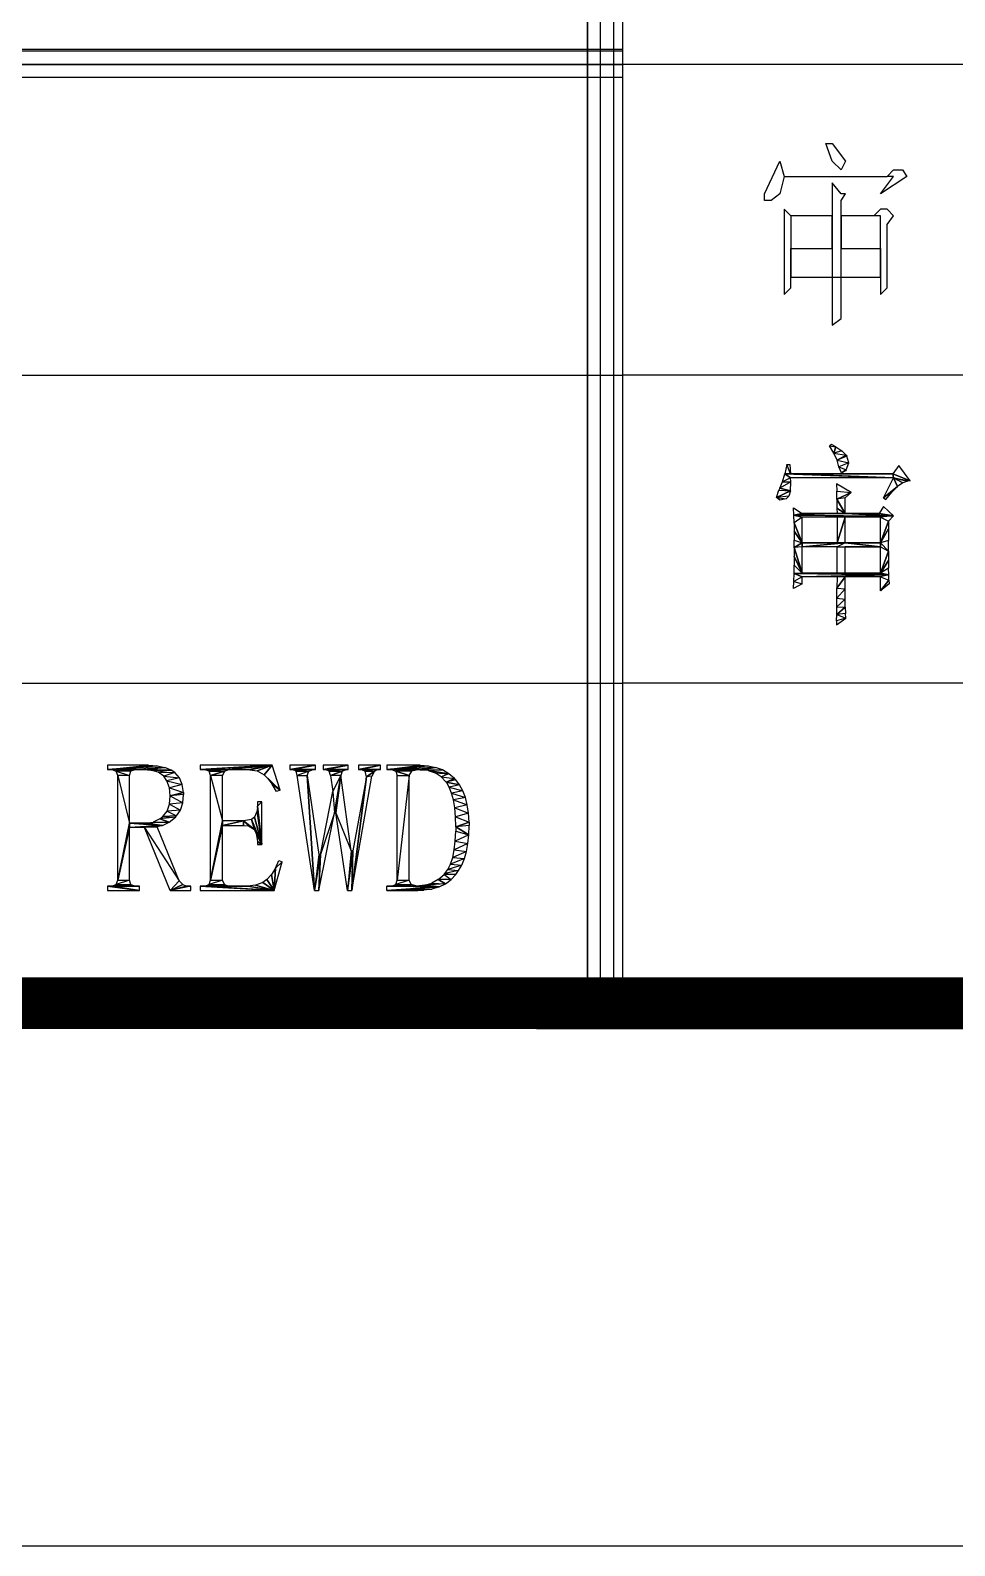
# Model space of a CAD drawing. Extents: x 0 to 1476, y -3 to 841.
# Drawn here: x 1273.6 to 1291.49, y -2.52 to 26.8 of the extents above; entities that cross this region are included whole.
import ezdxf

# ---------------------------------------------------------------- set-up
doc = ezdxf.new("R2010")
doc.units = 0
doc.header["$LTSCALE"] = 3
doc.header["$MEASUREMENT"] = 0
doc.layers.get('0').update_dxf_attribs({"linetype": 'CONTINUOUS'})
doc.layers.add('BORDER', color=7, linetype='CONTINUOUS')

msp = doc.modelspace()

# ---------------------------------------------------------------- linework, layer by layer
msp.add_line((1103.46444, 26.43889), (1284.37787, 26.43889))
at = {"layer": 'BORDER'}
for p, q in [((1284.37787, 58.85771), (1284.37787, 7.49492)), ((1284.37787, 7.49492), (1284.37787, 58.85771)), ((1284.63193, 7.74898), (1284.63193, 58.60365)), ((1284.88599, 58.34958), (1284.88599, 8.00304)), ((1285.05536, 58.18021), (1285.05536, 8.17241)), ((1285.05536, 26.39654), (1103.46444, 26.39654)), ((1107.4237, 26.43889), (1285.05536, 26.43889)), ((1103.46444, 26.14248), (1285.05536, 26.14248)), ((1285.05536, 26.14248), (1108.95233, 26.14248)), ((1108.95233, 26.14248), (1285.05536, 26.14248)), ((1108.95233, 26.14248), (1285.05536, 26.14248)), ((1285.05536, 26.14248), (1108.95233, 26.14248)), ((1108.95233, 26.14248), (1285.05536, 26.14248)), ((1285.06879, 26.1506), (1345.06968, 26.1506)), ((1285.05536, 25.88842), (1103.46444, 25.88842)), ((1289.11852, 24.27303), (1288.99149, 24.61178)), ((1288.99149, 24.61178), (1289.11852, 24.61178)), ((1289.11852, 24.61178), (1289.37258, 24.27303)), ((1287.80587, 23.63787), (1288.10227, 24.27303)), ((1288.10227, 24.27303), (1288.18696, 23.97662)), ((1289.28789, 24.10365), (1289.11852, 24.27303)), ((1289.37258, 24.27303), (1289.28789, 24.10365)), ((1290.17711, 23.97662), (1290.30414, 24.10365)), ((1290.30414, 24.10365), (1290.47351, 24.10365)), ((1290.47351, 24.10365), (1290.5582, 23.97662)), ((1288.18696, 23.97662), (1288.10227, 23.63787)), ((1288.18696, 23.97662), (1290.17711, 23.97662)), ((1289.28789, 23.63787), (1289.11852, 23.84959)), ((1289.11852, 23.84959), (1289.11852, 23.21444)), ((1290.5582, 23.97662), (1290.05008, 23.63787)), ((1290.05008, 23.63787), (1290.30414, 23.97662)), ((1290.30414, 23.97662), (1290.17711, 23.97662)), ((1287.80587, 23.51084), (1287.80587, 23.63787)), ((1287.9329, 23.51084), (1287.80587, 23.51084)), ((1288.10227, 23.63787), (1287.9329, 23.51084)), ((1289.28789, 23.51084), (1289.37258, 23.63787)), ((1289.37258, 23.63787), (1289.28789, 23.63787)), ((1289.28789, 23.21444), (1289.28789, 23.51084)), ((1288.31399, 23.21444), (1288.18696, 23.34147)), ((1288.18696, 23.34147), (1288.18696, 21.69007)), ((1289.11852, 23.21444), (1288.31399, 23.21444)), ((1288.31399, 23.21444), (1288.31399, 22.02882)), ((1289.11852, 22.57928), (1289.11852, 23.21444)), ((1289.11852, 23.21444), (1289.11852, 22.02882)), ((1289.92305, 23.21444), (1289.28789, 23.21444)), ((1289.28789, 22.02882), (1289.28789, 23.21444)), ((1289.28789, 23.21444), (1289.28789, 22.57928)), ((1290.05008, 23.34147), (1289.92305, 23.21444)), ((1290.05008, 23.21444), (1289.92305, 23.21444)), ((1290.17711, 23.34147), (1290.05008, 23.34147)), ((1290.05008, 22.02882), (1290.05008, 23.21444)), ((1290.30414, 23.21444), (1290.17711, 23.34147)), ((1290.17711, 23.04506), (1290.30414, 23.21444)), ((1290.17711, 21.8171), (1290.17711, 23.04506)), ((1288.31399, 22.57928), (1289.11852, 22.57928)), ((1288.31399, 22.02882), (1288.31399, 22.57928)), ((1289.28789, 22.57928), (1290.05008, 22.57928)), ((1290.05008, 22.57928), (1290.05008, 22.02882)), ((1288.31399, 22.02882), (1289.11852, 22.02882)), ((1288.31399, 21.8171), (1288.31399, 22.02882)), ((1289.11852, 22.02882), (1289.28789, 22.02882)), ((1289.11852, 22.02882), (1289.11852, 21.09726)), ((1289.28789, 22.02882), (1290.05008, 22.02882)), ((1289.28789, 21.22429), (1289.28789, 22.02882)), ((1290.05008, 22.02882), (1290.05008, 21.69007)), ((1288.18696, 21.69007), (1288.31399, 21.8171)), ((1290.05008, 21.69007), (1290.17711, 21.8171)), ((1289.11852, 21.09726), (1289.28789, 21.22429)), ((1104.14193, 20.12969), (1285.05536, 20.12969)), ((1285.06879, 20.13781), (1345.06968, 20.13781)), ((1285.05536, 14.15924), (1104.14193, 14.15924)), ((1465.1138, 14.16736), (1285.06879, 14.16736)), ((1464.28317, 7.9852), (1283.89942, 7.9852)), ((1464.28317, 7.9852), (1283.89942, 7.9852)), ((1284.06879, 8.15457), (1464.1138, 8.15457)), ((1284.06879, 8.15457), (1464.1138, 8.15457)), ((1465.28317, 7.9852), (1284.89942, 7.9852)), ((1465.28317, 7.9852), (1284.89942, 7.9852)), ((1465.28317, 7.9852), (1284.89942, 7.9852)), ((1465.28317, 7.9852), (1284.89942, 7.9852)), ((1465.28317, 7.9852), (1284.89942, 7.9852)), ((1285.06879, 8.15457), (1465.1138, 8.15457)), ((1285.06879, 8.15457), (1465.1138, 8.15457)), ((1285.06879, 8.15457), (1465.1138, 8.15457)), ((1285.06879, 8.15457), (1465.1138, 8.15457)), ((1285.06879, 8.15457), (1465.1138, 8.15457)), ((1283.64536, 7.73114), (1464.53724, 7.73114)), ((1283.64536, 7.73114), (1464.53724, 7.73114)), ((1284.64536, 7.73114), (1465.53724, 7.73114)), ((1284.64536, 7.73114), (1465.53724, 7.73114)), ((1284.64536, 7.73114), (1465.53724, 7.73114)), ((1284.64536, 7.73114), (1465.53724, 7.73114)), ((1284.64536, 7.73114), (1465.53724, 7.73114)), ((1464.7913, 7.47707), (1283.3913, 7.47707)), ((1464.7913, 7.47707), (1283.3913, 7.47707)), ((1464.7913, 7.47707), (1283.3913, 7.47707)), ((1464.7913, 7.47707), (1283.3913, 7.47707)), ((1465.7913, 7.47707), (1284.3913, 7.47707)), ((1465.7913, 7.47707), (1284.3913, 7.47707)), ((1465.7913, 7.47707), (1284.3913, 7.47707)), ((1465.7913, 7.47707), (1284.3913, 7.47707)), ((1465.7913, 7.47707), (1284.3913, 7.47707)), ((1465.7913, 7.47707), (1284.3913, 7.47707)), ((1465.7913, 7.47707), (1284.3913, 7.47707)), ((1465.7913, 7.47707), (1284.3913, 7.47707)), ((1465.7913, 7.47707), (1284.3913, 7.47707)), ((1465.7913, 7.47707), (1284.3913, 7.47707)), ((634.7913, -2.52293), (1475.7913, -2.52293))]:
    msp.add_line(p, q, dxfattribs=at)
at = {"layer": 'BORDER', "color": 7}
for p, q in [((1289.10139, 18.78923), (1289.06494, 18.75921)), ((1289.18928, 18.74421), (1289.10139, 18.78923)), ((1289.15069, 18.61879), (1289.06494, 18.75921)), ((1289.06494, 18.75921), (1289.18928, 18.74421)), ((1289.06494, 18.75921), (1289.18928, 18.74421)), ((1289.18928, 18.74421), (1289.15069, 18.61879)), ((1289.15069, 18.61879), (1289.18928, 18.74421)), ((1289.30291, 18.66595), (1289.15069, 18.61879)), ((1289.30291, 18.66595), (1289.15069, 18.61879)), ((1289.15069, 18.61879), (1289.38866, 18.57913)), ((1289.21072, 18.48158), (1289.15069, 18.61879)), ((1289.15069, 18.61879), (1289.38866, 18.57913)), ((1289.18928, 18.74421), (1289.30291, 18.66595)), ((1289.38866, 18.57913), (1289.21072, 18.48158)), ((1289.21072, 18.48158), (1289.38866, 18.57913)), ((1289.40153, 18.56091), (1289.21072, 18.48158)), ((1289.40153, 18.56091), (1289.21072, 18.48158)), ((1289.21072, 18.48158), (1289.4369, 18.4312)), ((1289.24502, 18.35402), (1289.21072, 18.48158)), ((1289.21072, 18.48158), (1289.4369, 18.4312)), ((1289.38866, 18.57913), (1289.30291, 18.66595)), ((1289.38866, 18.57913), (1289.40153, 18.56091)), ((1289.4369, 18.4312), (1289.40153, 18.56091)), ((1288.1538, 18.06567), (1288.19882, 18.21789)), ((1288.23848, 18.39904), (1288.19882, 18.21789)), ((1288.3103, 18.21896), (1288.19882, 18.21789)), ((1288.19882, 18.21789), (1288.3103, 18.21896)), ((1288.19882, 18.21789), (1290.30088, 18.14392)), ((1288.19882, 18.21789), (1290.30088, 18.14392)), ((1288.19882, 18.21789), (1288.3103, 18.14392)), ((1288.3103, 18.14392), (1288.19882, 18.21789)), ((1288.23848, 18.39904), (1288.29744, 18.39904)), ((1288.3103, 18.21896), (1288.23848, 18.39904)), ((1288.3103, 18.21896), (1288.23848, 18.39904)), ((1288.29744, 18.39904), (1288.3103, 18.21896)), ((1288.3103, 18.21896), (1290.30088, 18.14392)), ((1290.28801, 18.21896), (1288.3103, 18.21896)), ((1290.28801, 18.21896), (1288.3103, 18.21896)), ((1288.3103, 18.21896), (1290.28801, 18.21896)), ((1290.30088, 18.14392), (1288.3103, 18.21896)), ((1288.3103, 18.21896), (1288.3103, 18.21896)), ((1289.4369, 18.4312), (1289.24502, 18.35402)), ((1289.4369, 18.4312), (1289.24502, 18.35402)), ((1289.24502, 18.35402), (1289.38866, 18.29399)), ((1289.29433, 18.23611), (1289.24502, 18.35402)), ((1289.24502, 18.35402), (1289.38866, 18.29399)), ((1289.38866, 18.29399), (1289.29433, 18.23611)), ((1289.29433, 18.23611), (1289.38866, 18.29399)), ((1289.3758, 18.27684), (1289.29433, 18.23611)), ((1289.38866, 18.29399), (1289.3758, 18.27684)), ((1289.38866, 18.29399), (1289.4369, 18.4312)), ((1290.40807, 18.38404), (1290.28801, 18.21896)), ((1290.28801, 18.21896), (1290.6246, 18.0839)), ((1290.6246, 18.0839), (1290.28801, 18.21896)), ((1290.28801, 18.21896), (1290.30088, 18.14392)), ((1290.30088, 18.14392), (1290.28801, 18.21896)), ((1290.6246, 18.0839), (1290.40807, 18.38404)), ((1288.04018, 17.76232), (1288.08198, 17.90381)), ((1288.30923, 17.89202), (1288.04018, 17.76232)), ((1288.04018, 17.76232), (1288.30923, 17.89202)), ((1288.10235, 17.9424), (1288.08198, 17.90381)), ((1288.08198, 17.90381), (1288.30923, 17.89202)), ((1288.08198, 17.90381), (1288.30923, 17.89202)), ((1288.10235, 17.9424), (1288.1538, 18.06567)), ((1288.31566, 18.06353), (1288.10235, 17.9424)), ((1288.31566, 18.06353), (1288.10235, 17.9424)), ((1288.10235, 17.9424), (1288.30923, 17.89202)), ((1288.30923, 17.89202), (1288.10235, 17.9424)), ((1288.3103, 18.14392), (1288.1538, 18.06567)), ((1288.3103, 18.14392), (1288.1538, 18.06567)), ((1288.1538, 18.06567), (1288.31566, 18.06353)), ((1288.1538, 18.06567), (1288.31566, 18.06353)), ((1288.30923, 17.89202), (1288.27386, 17.78483)), ((1288.30923, 17.89202), (1288.31566, 18.06353)), ((1290.30088, 18.14392), (1288.3103, 18.14392)), ((1288.31566, 18.06353), (1288.3103, 18.14392)), ((1289.48514, 17.85879), (1289.19679, 18.02387)), ((1289.19679, 18.02387), (1289.20322, 17.88237)), ((1290.109, 17.75481), (1290.30088, 18.14392)), ((1290.37805, 17.97242), (1290.109, 17.75481)), ((1290.109, 17.75481), (1290.37805, 17.97242)), ((1290.37805, 17.97242), (1290.26979, 17.86522)), ((1290.30088, 18.14392), (1290.6246, 18.0839)), ((1290.30088, 18.14392), (1290.37805, 17.97242)), ((1290.37805, 17.97242), (1290.30088, 18.14392)), ((1290.30088, 18.14392), (1290.47989, 18.04316)), ((1290.47989, 18.04316), (1290.30088, 18.14392)), ((1290.30088, 18.14392), (1290.57529, 18.07961)), ((1290.57529, 18.07961), (1290.30088, 18.14392)), ((1290.30088, 18.14392), (1290.6246, 18.0839)), ((1290.47989, 18.04316), (1290.37805, 17.97242)), ((1290.57529, 18.07961), (1290.47989, 18.04316)), ((1290.6246, 18.0839), (1290.57529, 18.07961)), ((1288.27386, 17.78483), (1288.04018, 17.76232)), ((1288.27386, 17.78483), (1288.04018, 17.76232)), ((1288.04018, 17.76232), (1288.22776, 17.73552)), ((1288.10556, 17.70979), (1288.04018, 17.76232)), ((1288.04018, 17.76232), (1288.22776, 17.73552)), ((1288.22776, 17.73552), (1288.10556, 17.70979)), ((1288.22776, 17.73552), (1288.27386, 17.78483)), ((1289.20322, 17.88237), (1289.48514, 17.85879)), ((1289.20644, 17.72694), (1289.20322, 17.88237)), ((1289.20322, 17.88237), (1289.48514, 17.85879)), ((1289.48514, 17.85879), (1289.20644, 17.72694)), ((1289.20644, 17.72694), (1289.48514, 17.85879)), ((1289.36508, 17.75481), (1289.20644, 17.72694)), ((1289.36508, 17.75481), (1289.20644, 17.72694)), ((1289.20644, 17.72694), (1289.36508, 17.45467)), ((1289.36508, 17.45467), (1289.20644, 17.72694)), ((1289.20644, 17.72694), (1289.20858, 17.55651)), ((1289.48514, 17.85879), (1289.36508, 17.75481)), ((1289.36508, 17.45467), (1289.36508, 17.75481)), ((1290.26979, 17.86522), (1290.109, 17.75481)), ((1290.26979, 17.86522), (1290.109, 17.75481)), ((1290.109, 17.75481), (1290.15617, 17.7248)), ((1290.15617, 17.7248), (1290.26979, 17.86522)), ((1288.37462, 17.42144), (1288.37033, 17.55972)), ((1288.37033, 17.55972), (1288.53755, 17.45467)), ((1289.36508, 17.45467), (1288.37462, 17.42144)), ((1289.36508, 17.45467), (1288.37462, 17.42144)), ((1288.53755, 17.45467), (1288.37462, 17.42144)), ((1288.37462, 17.42144), (1288.53755, 17.45467)), ((1288.37462, 17.42144), (1290.30088, 17.40965)), ((1288.37462, 17.42144), (1290.30088, 17.40965)), ((1288.37783, 17.27244), (1288.37462, 17.42144)), ((1288.37462, 17.42144), (1288.53755, 17.37964)), ((1288.53755, 17.37964), (1288.37462, 17.42144)), ((1288.53755, 17.37964), (1288.37783, 17.27244)), ((1288.53755, 17.37964), (1288.37783, 17.27244)), ((1288.53755, 17.45467), (1289.36508, 17.45467)), ((1288.53755, 17.45467), (1289.36508, 17.45467)), ((1289.36508, 17.45467), (1288.53755, 17.45467)), ((1290.30088, 17.40965), (1288.53755, 17.37964)), ((1288.53755, 17.37964), (1290.30088, 17.40965)), ((1290.04897, 17.37964), (1288.53755, 17.37964)), ((1288.53755, 16.88441), (1288.53755, 17.37964)), ((1289.20858, 17.55651), (1289.36508, 17.45467)), ((1289.36508, 17.45467), (1289.20858, 17.55651)), ((1289.20858, 17.55651), (1289.20965, 17.45467)), ((1289.20965, 17.45467), (1289.36508, 17.45467)), ((1289.20965, 17.37964), (1289.20965, 16.88441)), ((1289.36508, 17.37964), (1289.20965, 17.37964)), ((1289.20965, 16.88441), (1289.36508, 17.37964)), ((1289.36508, 17.37964), (1289.20965, 16.88441)), ((1289.36508, 17.45467), (1290.30088, 17.40965)), ((1290.02432, 17.45467), (1289.36508, 17.45467)), ((1290.02432, 17.45467), (1289.36508, 17.45467)), ((1289.36508, 17.45467), (1290.02432, 17.45467)), ((1289.36508, 17.45467), (1289.36508, 17.45467)), ((1290.30088, 17.40965), (1289.36508, 17.45467)), ((1289.36508, 17.45467), (1289.36508, 17.45467)), ((1289.36508, 16.88441), (1289.36508, 17.37964)), ((1290.109, 17.58974), (1290.02432, 17.45467)), ((1290.02432, 17.45467), (1290.30088, 17.40965)), ((1290.30088, 17.40965), (1290.02432, 17.45467)), ((1290.30088, 17.40965), (1290.04897, 17.37964)), ((1290.30088, 17.40965), (1290.04897, 17.37964)), ((1290.04897, 17.37964), (1290.2044, 17.3046)), ((1290.04897, 16.88441), (1290.04897, 17.37964)), ((1290.04897, 17.37964), (1290.2044, 17.3046)), ((1290.2044, 17.3046), (1290.04897, 16.88441)), ((1290.04897, 16.88441), (1290.2044, 17.3046)), ((1290.30088, 17.40965), (1290.109, 17.58974)), ((1290.2044, 17.3046), (1290.30088, 17.40965)), ((1290.2044, 17.3046), (1290.2044, 17.1556)), ((1288.37783, 17.27244), (1288.53755, 16.88441)), ((1288.53755, 16.88441), (1288.37783, 17.27244)), ((1288.37783, 17.27244), (1288.37998, 17.11058)), ((1288.37998, 17.11058), (1288.53755, 16.88441)), ((1288.53755, 16.88441), (1288.37998, 17.11058)), ((1288.37998, 17.11058), (1288.38105, 16.938)), ((1290.2044, 17.1556), (1290.04897, 16.88441)), ((1290.04897, 16.88441), (1290.2044, 17.1556)), ((1290.2044, 17.1556), (1290.20547, 16.92728)), ((1288.38105, 16.938), (1288.53755, 16.88441)), ((1288.38212, 16.79436), (1288.38105, 16.938)), ((1288.38105, 16.938), (1288.53755, 16.88441)), ((1288.38212, 16.79436), (1288.38105, 16.6175)), ((1288.53755, 16.88441), (1288.38212, 16.79436)), ((1288.38212, 16.79436), (1288.53755, 16.88441)), ((1288.53755, 16.80937), (1288.38212, 16.79436)), ((1288.53755, 16.80937), (1288.38212, 16.79436)), ((1288.38212, 16.79436), (1288.53755, 16.29913)), ((1288.53755, 16.29913), (1288.38212, 16.79436)), ((1289.36508, 16.88441), (1288.53755, 16.80937)), ((1288.53755, 16.88441), (1289.36508, 16.88441)), ((1288.53755, 16.88441), (1289.36508, 16.88441)), ((1289.36508, 16.88441), (1288.53755, 16.88441)), ((1288.53755, 16.80937), (1289.36508, 16.88441)), ((1288.53755, 16.88441), (1288.53755, 16.80937)), ((1288.53755, 16.80937), (1288.53755, 16.88441)), ((1289.20965, 16.80937), (1288.53755, 16.80937)), ((1288.53755, 16.29913), (1288.53755, 16.80937)), ((1289.36508, 16.88441), (1289.20965, 16.80937)), ((1289.36508, 16.88441), (1289.20965, 16.80937)), ((1289.20965, 16.88441), (1289.36508, 16.88441)), ((1289.20965, 16.80937), (1290.04897, 16.80937)), ((1289.20965, 16.80937), (1290.04897, 16.80937)), ((1289.20965, 16.29913), (1289.20965, 16.80937)), ((1289.36508, 16.88441), (1290.04897, 16.80937)), ((1290.04897, 16.88441), (1289.36508, 16.88441)), ((1290.04897, 16.88441), (1289.36508, 16.88441)), ((1289.36508, 16.88441), (1290.04897, 16.88441)), ((1289.36508, 16.88441), (1289.36508, 16.88441)), ((1290.04897, 16.80937), (1289.36508, 16.88441)), ((1289.36508, 16.88441), (1289.36508, 16.88441)), ((1290.04897, 16.80937), (1289.36508, 16.80937)), ((1289.36508, 16.29913), (1289.36508, 16.80937)), ((1290.20547, 16.92728), (1290.04897, 16.88441)), ((1290.20547, 16.92728), (1290.04897, 16.88441)), ((1290.04897, 16.88441), (1290.20547, 16.72362)), ((1290.20547, 16.72362), (1290.04897, 16.88441)), ((1290.04897, 16.88441), (1290.04897, 16.80937)), ((1290.04897, 16.80937), (1290.04897, 16.88441)), ((1290.04897, 16.80937), (1290.20547, 16.72362)), ((1290.04897, 16.29913), (1290.04897, 16.80937)), ((1290.04897, 16.80937), (1290.20547, 16.72362)), ((1290.20547, 16.72362), (1290.04897, 16.29913)), ((1290.04897, 16.29913), (1290.20547, 16.72362)), ((1290.20547, 16.72362), (1290.20547, 16.92728)), ((1290.20547, 16.72362), (1290.20762, 16.54568)), ((1288.37783, 16.28949), (1288.37998, 16.4492)), ((1288.38105, 16.6175), (1288.37998, 16.4492)), ((1288.37998, 16.4492), (1288.53755, 16.29913)), ((1288.37998, 16.4492), (1288.53755, 16.29913)), ((1288.38105, 16.6175), (1288.53755, 16.29913)), ((1288.53755, 16.29913), (1288.38105, 16.6175)), ((1290.20762, 16.54568), (1290.04897, 16.29913)), ((1290.04897, 16.29913), (1290.20762, 16.54568)), ((1290.20762, 16.54568), (1290.20869, 16.39346)), ((1288.37033, 15.99899), (1288.37462, 16.13834)), ((1288.37462, 16.13834), (1288.37783, 16.28949)), ((1288.53755, 16.2241), (1288.37462, 16.13834)), ((1288.53755, 16.2241), (1288.37462, 16.13834)), ((1288.37462, 16.13834), (1288.53755, 16.08903)), ((1288.37462, 16.13834), (1288.53755, 16.08903)), ((1289.36508, 16.29913), (1288.37783, 16.28949)), ((1289.36508, 16.29913), (1288.37783, 16.28949)), ((1288.53755, 16.29913), (1288.37783, 16.28949)), ((1288.37783, 16.28949), (1288.53755, 16.29913)), ((1288.37783, 16.28949), (1290.21083, 16.26697)), ((1288.37783, 16.28949), (1290.21083, 16.26697)), ((1288.37783, 16.28949), (1288.53755, 16.2241)), ((1288.53755, 16.2241), (1288.37783, 16.28949)), ((1288.53755, 16.29913), (1289.36508, 16.29913)), ((1288.53755, 16.29913), (1289.36508, 16.29913)), ((1289.36508, 16.29913), (1288.53755, 16.29913)), ((1289.20965, 16.29913), (1288.53755, 16.29913)), ((1288.53755, 16.29913), (1289.36508, 16.29913)), ((1290.21083, 16.26697), (1288.53755, 16.2241)), ((1288.53755, 16.2241), (1290.21083, 16.26697)), ((1290.04897, 16.2241), (1288.53755, 16.2241)), ((1288.53755, 16.08903), (1288.53755, 16.2241)), ((1289.20965, 16.2241), (1289.20858, 16.00864)), ((1289.20858, 16.00864), (1289.36508, 16.2241)), ((1289.36508, 16.2241), (1289.20858, 16.00864)), ((1289.36508, 16.2241), (1289.20965, 16.2241)), ((1289.36508, 16.29913), (1290.21083, 16.26697)), ((1290.04897, 16.29913), (1289.36508, 16.29913)), ((1290.04897, 16.29913), (1289.36508, 16.29913)), ((1289.36508, 16.29913), (1290.04897, 16.29913)), ((1289.36508, 16.29913), (1289.36508, 16.29913)), ((1290.21083, 16.26697), (1289.36508, 16.29913)), ((1289.36508, 16.29913), (1289.36508, 16.29913)), ((1289.36508, 15.99578), (1289.36508, 16.2241)), ((1290.20869, 16.39346), (1290.04897, 16.29913)), ((1290.20869, 16.39346), (1290.04897, 16.29913)), ((1290.04897, 16.29913), (1290.21083, 16.26697)), ((1290.21083, 16.26697), (1290.04897, 16.29913)), ((1290.21083, 16.26697), (1290.04897, 16.2241)), ((1290.21083, 16.26697), (1290.04897, 16.2241)), ((1290.04897, 16.2241), (1290.21298, 16.16514)), ((1290.04897, 15.95397), (1290.04897, 16.2241)), ((1290.04897, 16.2241), (1290.21298, 16.16514)), ((1290.21298, 16.16514), (1290.04897, 15.95397)), ((1290.04897, 15.95397), (1290.21298, 16.16514)), ((1290.21083, 16.26697), (1290.20869, 16.39346)), ((1290.21298, 16.16514), (1290.21083, 16.26697)), ((1290.21298, 16.16514), (1290.21619, 16.08903)), ((1288.53755, 16.08903), (1288.37033, 15.99899)), ((1289.20751, 15.81676), (1289.20858, 16.00864)), ((1289.36508, 15.99578), (1289.20751, 15.81676)), ((1289.36508, 15.99578), (1289.20751, 15.81676)), ((1289.20858, 16.00864), (1289.36508, 15.99578)), ((1289.20858, 16.00864), (1289.36508, 15.99578)), ((1289.36722, 15.79747), (1289.36508, 15.99578)), ((1290.21619, 16.08903), (1290.04897, 15.95397)), ((1289.20322, 15.50054), (1289.20644, 15.6474)), ((1289.36937, 15.63775), (1289.20322, 15.50054)), ((1289.20322, 15.50054), (1289.36937, 15.63775)), ((1289.20644, 15.6474), (1289.20751, 15.81676)), ((1289.36722, 15.79747), (1289.20644, 15.6474)), ((1289.36722, 15.79747), (1289.20644, 15.6474)), ((1289.20644, 15.6474), (1289.36937, 15.63775)), ((1289.20644, 15.6474), (1289.36937, 15.63775)), ((1289.20751, 15.81676), (1289.36722, 15.79747)), ((1289.20751, 15.81676), (1289.36722, 15.79747)), ((1289.36937, 15.63775), (1289.36722, 15.79747)), ((1289.36937, 15.63775), (1289.37258, 15.51448)), ((1289.19679, 15.29473), (1289.37687, 15.4298)), ((1289.2, 15.37727), (1289.19679, 15.29473)), ((1289.2, 15.37727), (1289.20322, 15.50054)), ((1289.37687, 15.4298), (1289.2, 15.37727)), ((1289.37687, 15.4298), (1289.2, 15.37727)), ((1289.37258, 15.51448), (1289.20322, 15.50054)), ((1289.37258, 15.51448), (1289.20322, 15.50054)), ((1289.20322, 15.50054), (1289.37687, 15.4298)), ((1289.20322, 15.50054), (1289.37687, 15.4298)), ((1289.37687, 15.4298), (1289.37258, 15.51448)), ((1275.09177, 12.5808), (1275.09177, 12.4971)), ((1275.09177, 12.4971), (1275.88406, 12.5808)), ((1275.09177, 12.4971), (1275.88406, 12.5808)), ((1275.88406, 12.5808), (1275.09177, 12.5808)), ((1275.09177, 12.4971), (1276.05145, 12.56964)), ((1276.05145, 12.56964), (1275.09177, 12.4971)), ((1276.19931, 12.53895), (1275.09177, 12.4971)), ((1276.19931, 12.53895), (1275.09177, 12.4971)), ((1275.09177, 12.4971), (1275.79758, 12.4971)), ((1275.17546, 12.4971), (1275.25916, 12.46642)), ((1275.64414, 12.4971), (1275.17546, 12.4971)), ((1275.25916, 12.46642), (1275.64414, 12.4971)), ((1275.25916, 12.46642), (1275.64414, 12.4971)), ((1275.28984, 12.38272), (1275.25916, 12.46642)), ((1275.25916, 12.46642), (1275.51582, 12.38272)), ((1275.54371, 12.46642), (1275.25916, 12.46642)), ((1275.25916, 12.46642), (1275.51582, 12.38272)), ((1275.54371, 12.46642), (1275.25916, 12.46642)), ((1275.28984, 10.35456), (1275.28984, 12.38272)), ((1275.28984, 12.38272), (1275.51582, 11.4621)), ((1275.51582, 12.38272), (1275.28984, 12.38272)), ((1275.28984, 12.38272), (1275.51582, 11.4621)), ((1275.51582, 12.38272), (1275.28984, 12.38272)), ((1275.51582, 12.38272), (1275.54371, 12.46642)), ((1275.51582, 11.4621), (1275.51582, 12.38272)), ((1275.64414, 12.4971), (1275.54371, 12.46642)), ((1275.79758, 12.4971), (1276.19931, 12.53895)), ((1276.19931, 12.53895), (1275.79758, 12.4971)), ((1275.79758, 12.4971), (1275.93428, 12.48594)), ((1276.32485, 12.48315), (1275.79758, 12.4971)), ((1275.79758, 12.4971), (1276.32485, 12.48315)), ((1275.88406, 12.5808), (1276.05145, 12.56964)), ((1275.93428, 12.48594), (1276.32485, 12.48315)), ((1276.07377, 12.4441), (1275.93428, 12.48594)), ((1275.93428, 12.48594), (1276.32485, 12.48315)), ((1276.05145, 12.56964), (1276.19931, 12.53895)), ((1276.32485, 12.48315), (1276.07377, 12.4441)), ((1276.32485, 12.48315), (1276.07377, 12.4441)), ((1276.07377, 12.4441), (1276.39459, 12.43852)), ((1276.18257, 12.36877), (1276.07377, 12.4441)), ((1276.07377, 12.4441), (1276.39459, 12.43852)), ((1276.39459, 12.43852), (1276.18257, 12.36877)), ((1276.39459, 12.43852), (1276.18257, 12.36877)), ((1276.18257, 12.36877), (1276.48386, 12.33809)), ((1276.18257, 12.36877), (1276.48386, 12.33809)), ((1276.24394, 12.2795), (1276.18257, 12.36877)), ((1276.32485, 12.48315), (1276.19931, 12.53895)), ((1276.48386, 12.33809), (1276.24394, 12.2795)), ((1276.48386, 12.33809), (1276.24394, 12.2795)), ((1276.39459, 12.43852), (1276.32485, 12.48315)), ((1276.48386, 12.33809), (1276.39459, 12.43852)), ((1276.53966, 12.20976), (1276.48386, 12.33809)), ((1278.27768, 12.5808), (1276.88838, 12.4971)), ((1276.88838, 12.4971), (1278.27768, 12.5808)), ((1278.27768, 12.5808), (1276.88838, 12.5808)), ((1276.88838, 12.5808), (1276.88838, 12.4971)), ((1276.88838, 12.4971), (1276.96091, 12.4971)), ((1276.96091, 12.4971), (1278.27768, 12.5808)), ((1278.27768, 12.5808), (1276.96091, 12.4971)), ((1276.96091, 12.4971), (1277.44075, 12.4971)), ((1277.05856, 12.46642), (1276.96091, 12.4971)), ((1276.96091, 12.4971), (1277.44075, 12.4971)), ((1277.44075, 12.4971), (1277.05856, 12.46642)), ((1277.44075, 12.4971), (1277.05856, 12.46642)), ((1277.05856, 12.46642), (1277.35706, 12.46642)), ((1277.08645, 12.38272), (1277.05856, 12.46642)), ((1277.05856, 12.46642), (1277.35706, 12.46642)), ((1277.08645, 12.38272), (1277.35706, 12.46642)), ((1277.35706, 12.46642), (1277.08645, 12.38272)), ((1277.08645, 12.38272), (1277.31521, 11.50395)), ((1277.08645, 10.35456), (1277.08645, 12.38272)), ((1277.31521, 12.38272), (1277.08645, 12.38272)), ((1277.08645, 12.38272), (1277.31521, 11.50395)), ((1277.31521, 12.38272), (1277.08645, 12.38272)), ((1277.35706, 12.46642), (1277.31521, 12.38272)), ((1277.31521, 11.50395), (1277.31521, 12.38272)), ((1277.35706, 12.46642), (1277.44075, 12.4971)), ((1277.44075, 12.4971), (1278.27768, 12.5808)), ((1278.27768, 12.5808), (1277.44075, 12.4971)), ((1277.44075, 12.4971), (1277.83969, 12.4971)), ((1277.83969, 12.4971), (1278.27768, 12.5808)), ((1278.27768, 12.5808), (1277.83969, 12.4971)), ((1277.83969, 12.4971), (1277.84806, 12.49431)), ((1277.84806, 12.49431), (1278.27768, 12.5808)), ((1278.27768, 12.5808), (1277.84806, 12.49431)), ((1277.84806, 12.49431), (1277.99034, 12.46921)), ((1277.99034, 12.46921), (1278.27768, 12.5808)), ((1278.27768, 12.5808), (1277.99034, 12.46921)), ((1277.99034, 12.46921), (1278.12146, 12.39667)), ((1278.12146, 12.39667), (1278.27768, 12.5808)), ((1278.27768, 12.5808), (1278.12146, 12.39667)), ((1278.12146, 12.39667), (1278.18841, 12.32972)), ((1278.43391, 12.09817), (1278.12146, 12.39667)), ((1278.12146, 12.39667), (1278.43391, 12.09817)), ((1278.18841, 12.32972), (1278.27768, 12.21255)), ((1278.43391, 12.09817), (1278.18841, 12.32972)), ((1278.18841, 12.32972), (1278.43391, 12.09817)), ((1278.43391, 12.09817), (1278.27768, 12.5808)), ((1279.11461, 12.5808), (1278.61803, 12.4971)), ((1278.61803, 12.4971), (1279.11461, 12.5808)), ((1279.11461, 12.5808), (1278.61803, 12.5808)), ((1278.61803, 12.5808), (1278.61803, 12.4971)), ((1278.61803, 12.4971), (1278.67383, 12.4971)), ((1278.67383, 12.4971), (1279.11461, 12.5808)), ((1279.11461, 12.5808), (1278.67383, 12.4971)), ((1278.67383, 12.4971), (1279.11461, 12.4971)), ((1279.06998, 12.4971), (1278.67383, 12.4971)), ((1278.67383, 12.4971), (1279.06998, 12.4971)), ((1278.74636, 12.46642), (1278.67383, 12.4971)), ((1278.67383, 12.4971), (1279.11461, 12.4971)), ((1279.06998, 12.4971), (1278.74636, 12.46642)), ((1279.06998, 12.4971), (1278.74636, 12.46642)), ((1278.74636, 12.46642), (1278.98628, 12.46642)), ((1278.76031, 12.38272), (1278.74636, 12.46642)), ((1278.74636, 12.46642), (1278.98628, 12.46642)), ((1278.98628, 12.46642), (1278.76031, 12.38272)), ((1278.98628, 12.46642), (1278.76031, 12.38272)), ((1278.76031, 12.38272), (1278.95839, 12.38272)), ((1279.10066, 10.15649), (1278.76031, 12.38272)), ((1278.76031, 12.38272), (1278.95839, 12.38272)), ((1278.95839, 12.38272), (1278.98628, 12.46642)), ((1278.95839, 12.38272), (1279.18436, 10.85114)), ((1279.10066, 10.15649), (1278.95839, 12.38272)), ((1278.95839, 12.38272), (1279.10066, 10.15649)), ((1278.98628, 12.46642), (1279.06998, 12.4971)), ((1279.11461, 12.4971), (1279.06998, 12.4971)), ((1279.11461, 12.4971), (1279.11461, 12.5808)), ((1279.75068, 12.5808), (1279.26805, 12.4971)), ((1279.26805, 12.4971), (1279.75068, 12.5808)), ((1279.75068, 12.5808), (1279.26805, 12.5808)), ((1279.26805, 12.5808), (1279.26805, 12.4971)), ((1279.26805, 12.4971), (1279.31269, 12.4971)), ((1279.31269, 12.4971), (1279.75068, 12.5808)), ((1279.75068, 12.5808), (1279.31269, 12.4971)), ((1279.31269, 12.4971), (1279.75068, 12.4971)), ((1279.70883, 12.4971), (1279.31269, 12.4971)), ((1279.31269, 12.4971), (1279.70883, 12.4971)), ((1279.38243, 12.46642), (1279.31269, 12.4971)), ((1279.31269, 12.4971), (1279.75068, 12.4971)), ((1279.70883, 12.4971), (1279.38243, 12.46642)), ((1279.70883, 12.4971), (1279.38243, 12.46642)), ((1279.38243, 12.46642), (1279.6363, 12.46642)), ((1279.41033, 12.38272), (1279.38243, 12.46642)), ((1279.38243, 12.46642), (1279.6363, 12.46642)), ((1279.41033, 12.38272), (1279.6363, 12.46642)), ((1279.6363, 12.46642), (1279.41033, 12.38272)), ((1279.6084, 12.38272), (1279.41033, 12.38272)), ((1279.41033, 12.38272), (1279.45217, 12.07027)), ((1279.6084, 12.38272), (1279.41033, 12.38272)), ((1279.45217, 12.07027), (1279.6084, 12.38272)), ((1279.6084, 12.38272), (1279.45217, 12.07027)), ((1279.48286, 11.66017), (1279.6084, 12.38272)), ((1279.6084, 12.38272), (1279.48286, 11.66017)), ((1279.51076, 11.66017), (1279.6084, 12.38272)), ((1279.6084, 12.38272), (1279.51076, 11.66017)), ((1279.6363, 12.46642), (1279.6084, 12.38272)), ((1279.80648, 10.92368), (1279.6084, 12.38272)), ((1279.6363, 12.46642), (1279.70883, 12.4971)), ((1279.75068, 12.4971), (1279.70883, 12.4971)), ((1279.75068, 12.4971), (1279.75068, 12.5808)), ((1279.82042, 10.15649), (1280.20541, 12.36877)), ((1279.82042, 10.15649), (1280.10498, 12.35482)), ((1280.10498, 12.35482), (1279.82042, 10.15649)), ((1280.10498, 12.35482), (1279.83716, 10.92368)), ((1280.37559, 12.5808), (1279.94875, 12.4971)), ((1279.94875, 12.4971), (1280.37559, 12.5808)), ((1280.37559, 12.5808), (1279.94875, 12.5808)), ((1279.94875, 12.5808), (1279.94875, 12.4971)), ((1279.94875, 12.4971), (1279.9906, 12.4971)), ((1279.9906, 12.4971), (1280.37559, 12.5808)), ((1280.37559, 12.5808), (1279.9906, 12.4971)), ((1279.9906, 12.4971), (1280.37559, 12.4971)), ((1280.317, 12.4971), (1279.9906, 12.4971)), ((1279.9906, 12.4971), (1280.317, 12.4971)), ((1280.07708, 12.46642), (1279.9906, 12.4971)), ((1279.9906, 12.4971), (1280.37559, 12.4971)), ((1280.317, 12.4971), (1280.07708, 12.46642)), ((1280.317, 12.4971), (1280.07708, 12.46642)), ((1280.07708, 12.46642), (1280.26121, 12.46642)), ((1280.10498, 12.35482), (1280.07708, 12.46642)), ((1280.07708, 12.46642), (1280.26121, 12.46642)), ((1280.10498, 12.35482), (1280.26121, 12.46642)), ((1280.26121, 12.46642), (1280.10498, 12.35482)), ((1280.20541, 12.36877), (1280.10498, 12.35482)), ((1280.20541, 12.36877), (1280.10498, 12.35482)), ((1280.26121, 12.46642), (1280.20541, 12.36877)), ((1280.26121, 12.46642), (1280.317, 12.4971)), ((1280.37559, 12.4971), (1280.317, 12.4971)), ((1280.37559, 12.4971), (1280.37559, 12.5808)), ((1280.50113, 12.4971), (1281.13998, 12.5808)), ((1280.50113, 12.4971), (1281.13998, 12.5808)), ((1281.13998, 12.5808), (1280.50113, 12.5808)), ((1280.50113, 12.5808), (1280.50113, 12.4971)), ((1280.50113, 12.4971), (1281.29621, 12.56964)), ((1281.29621, 12.56964), (1280.50113, 12.4971)), ((1281.44128, 12.53895), (1280.50113, 12.4971)), ((1281.44128, 12.53895), (1280.50113, 12.4971)), ((1280.50113, 12.4971), (1281.12603, 12.4971)), ((1281.12603, 12.4971), (1280.58761, 12.4971)), ((1280.58761, 12.4971), (1280.6713, 12.46642)), ((1280.6713, 12.46642), (1281.12603, 12.4971)), ((1280.6713, 12.46642), (1281.12603, 12.4971)), ((1280.6713, 12.46642), (1280.6992, 12.38272)), ((1280.92796, 12.38272), (1280.6713, 12.46642)), ((1280.98376, 12.46642), (1280.6713, 12.46642)), ((1280.6713, 12.46642), (1280.92796, 12.38272)), ((1280.98376, 12.46642), (1280.6713, 12.46642)), ((1280.92796, 12.38272), (1280.6992, 10.35456)), ((1280.6992, 12.38272), (1280.92796, 12.38272)), ((1280.92796, 12.38272), (1280.6992, 10.35456)), ((1280.6992, 10.35456), (1280.6992, 12.38272)), ((1280.6992, 12.38272), (1280.92796, 12.38272)), ((1280.92796, 12.38272), (1280.98376, 12.46642)), ((1280.92796, 10.35456), (1280.92796, 12.38272)), ((1281.12603, 12.4971), (1280.98376, 12.46642)), ((1281.12603, 12.4971), (1281.44128, 12.53895)), ((1281.44128, 12.53895), (1281.12603, 12.4971)), ((1281.12603, 12.4971), (1281.14277, 12.49431)), ((1281.13998, 12.5808), (1281.29621, 12.56964)), ((1281.14277, 12.49431), (1281.44128, 12.53895)), ((1281.44128, 12.53895), (1281.14277, 12.49431)), ((1281.29621, 12.47757), (1281.14277, 12.49431)), ((1281.14277, 12.49431), (1281.5724, 12.48873)), ((1281.14277, 12.49431), (1281.5724, 12.48873)), ((1281.29621, 12.56964), (1281.44128, 12.53895)), ((1281.5724, 12.48873), (1281.29621, 12.47757)), ((1281.5724, 12.48873), (1281.29621, 12.47757)), ((1281.29621, 12.47757), (1281.43291, 12.43294)), ((1281.69515, 12.4162), (1281.29621, 12.47757)), ((1281.29621, 12.47757), (1281.69515, 12.4162)), ((1281.43291, 12.43294), (1281.69515, 12.4162)), ((1281.55008, 12.35761), (1281.43291, 12.43294)), ((1281.43291, 12.43294), (1281.69515, 12.4162)), ((1281.5724, 12.48873), (1281.44128, 12.53895)), ((1281.69515, 12.4162), (1281.55008, 12.35761)), ((1281.69515, 12.4162), (1281.55008, 12.35761)), ((1281.55008, 12.35761), (1281.80674, 12.32414)), ((1281.64772, 12.25439), (1281.55008, 12.35761)), ((1281.55008, 12.35761), (1281.80674, 12.32414)), ((1281.69515, 12.4162), (1281.5724, 12.48873)), ((1281.64772, 12.25439), (1281.80674, 12.32414)), ((1281.80674, 12.32414), (1281.64772, 12.25439)), ((1281.80674, 12.32414), (1281.69515, 12.4162)), ((1281.80674, 12.32414), (1281.83464, 12.29624)), ((1276.24394, 12.2795), (1276.53966, 12.20976)), ((1276.24394, 12.2795), (1276.53966, 12.20976)), ((1276.29137, 12.14559), (1276.24394, 12.2795)), ((1276.53966, 12.20976), (1276.29137, 12.14559)), ((1276.53966, 12.20976), (1276.29137, 12.14559)), ((1276.29137, 12.14559), (1276.56198, 12.05353)), ((1276.29137, 12.14559), (1276.56198, 12.05353)), ((1276.30811, 11.98658), (1276.29137, 12.14559)), ((1276.30811, 11.98658), (1276.56198, 12.05353)), ((1276.56198, 12.05353), (1276.30811, 11.98658)), ((1276.56198, 12.05353), (1276.53966, 12.20976)), ((1276.56198, 12.05353), (1276.56477, 12.01447)), ((1278.27768, 12.21255), (1278.43391, 12.09817)), ((1278.36138, 12.07027), (1278.27768, 12.21255)), ((1278.27768, 12.21255), (1278.43391, 12.09817)), ((1278.43391, 12.09817), (1278.36138, 12.07027)), ((1279.21226, 10.85114), (1279.45217, 12.07027)), ((1279.45217, 12.07027), (1279.48286, 11.66017)), ((1279.45217, 12.07027), (1279.48286, 11.66017)), ((1281.83464, 12.29624), (1281.64772, 12.25439)), ((1281.83464, 12.29624), (1281.64772, 12.25439)), ((1281.64772, 12.25439), (1281.65051, 12.2516)), ((1281.90717, 12.1986), (1281.64772, 12.25439)), ((1281.64772, 12.25439), (1281.90717, 12.1986)), ((1281.65051, 12.2516), (1281.90717, 12.1986)), ((1281.70631, 12.15675), (1281.65051, 12.2516)), ((1281.65051, 12.2516), (1281.90717, 12.1986)), ((1281.90717, 12.1986), (1281.70631, 12.15675)), ((1281.90717, 12.1986), (1281.70631, 12.15675)), ((1281.70631, 12.15675), (1281.96854, 12.08701)), ((1281.75094, 12.04237), (1281.70631, 12.15675)), ((1281.70631, 12.15675), (1281.96854, 12.08701)), ((1281.96854, 12.08701), (1281.75094, 12.04237)), ((1281.96854, 12.08701), (1281.75094, 12.04237)), ((1281.75094, 12.04237), (1282.01876, 11.95868)), ((1281.78721, 11.90846), (1281.75094, 12.04237)), ((1281.75094, 12.04237), (1282.01876, 11.95868)), ((1281.90717, 12.1986), (1281.83464, 12.29624)), ((1281.96854, 12.08701), (1281.90717, 12.1986)), ((1282.01876, 11.95868), (1281.96854, 12.08701)), ((1276.24673, 11.69086), (1276.29416, 11.82477)), ((1276.29416, 11.82477), (1276.30811, 11.98658)), ((1276.54803, 11.85267), (1276.29416, 11.82477)), ((1276.54803, 11.85267), (1276.29416, 11.82477)), ((1276.29416, 11.82477), (1276.50339, 11.71318)), ((1276.29416, 11.82477), (1276.50339, 11.71318)), ((1276.56477, 12.01447), (1276.30811, 11.98658)), ((1276.56477, 12.01447), (1276.30811, 11.98658)), ((1276.30811, 11.98658), (1276.54803, 11.85267)), ((1276.30811, 11.98658), (1276.54803, 11.85267)), ((1276.50339, 11.71318), (1276.54803, 11.85267)), ((1276.54803, 11.85267), (1276.56477, 12.01447)), ((1277.99313, 11.78571), (1277.98755, 11.69923)), ((1278.07961, 11.8722), (1277.99313, 11.78571)), ((1277.99313, 11.78571), (1278.07961, 11.8722)), ((1278.07961, 11.8722), (1277.99313, 11.8722)), ((1277.99313, 11.8722), (1277.99313, 11.78571)), ((1278.07961, 11.04921), (1277.99313, 11.78571)), ((1277.99313, 11.78571), (1278.07961, 11.04921)), ((1278.07961, 11.04921), (1278.07961, 11.8722)), ((1282.01876, 11.95868), (1281.78721, 11.90846)), ((1282.01876, 11.95868), (1281.78721, 11.90846)), ((1281.78721, 11.90846), (1282.05503, 11.81361)), ((1281.81232, 11.75503), (1281.78721, 11.90846)), ((1281.78721, 11.90846), (1282.05503, 11.81361)), ((1282.05503, 11.81361), (1281.81232, 11.75503)), ((1282.05503, 11.81361), (1281.81232, 11.75503)), ((1281.81232, 11.75503), (1282.07734, 11.65459)), ((1281.82906, 11.58206), (1281.81232, 11.75503)), ((1281.81232, 11.75503), (1282.07734, 11.65459)), ((1282.05503, 11.81361), (1282.01876, 11.95868)), ((1282.07734, 11.65459), (1282.05503, 11.81361)), ((1275.28984, 10.35456), (1275.51582, 11.4621)), ((1275.51582, 11.4621), (1275.28984, 10.35456)), ((1275.51582, 11.4621), (1275.51582, 11.4621)), ((1275.51582, 11.4621), (1275.82827, 11.4621)), ((1275.82827, 11.4621), (1275.51582, 11.4621)), ((1275.82827, 11.4621), (1275.51582, 11.4621)), ((1275.51582, 11.4621), (1276.15746, 11.41467)), ((1275.51582, 11.4621), (1276.15746, 11.41467)), ((1275.51582, 11.37562), (1275.51582, 11.4621)), ((1275.51582, 11.4621), (1275.51582, 11.37562)), ((1275.82827, 11.4621), (1275.97613, 11.48163)), ((1276.28858, 11.47884), (1275.82827, 11.4621)), ((1276.28858, 11.47884), (1275.82827, 11.4621)), ((1276.15746, 11.41467), (1275.82827, 11.4621)), ((1275.82827, 11.4621), (1276.15746, 11.41467)), ((1276.10725, 11.54021), (1275.97613, 11.48163)), ((1275.97613, 11.48163), (1276.28858, 11.47884)), ((1275.97613, 11.48163), (1276.28858, 11.47884)), ((1276.10725, 11.54021), (1276.16583, 11.58764)), ((1276.40854, 11.57369), (1276.10725, 11.54021)), ((1276.40854, 11.57369), (1276.10725, 11.54021)), ((1276.28858, 11.47884), (1276.10725, 11.54021)), ((1276.10725, 11.54021), (1276.28858, 11.47884)), ((1276.15746, 11.41467), (1276.28858, 11.47884)), ((1276.16583, 11.58764), (1276.24673, 11.69086)), ((1276.43086, 11.5988), (1276.16583, 11.58764)), ((1276.43086, 11.5988), (1276.16583, 11.58764)), ((1276.16583, 11.58764), (1276.40854, 11.57369)), ((1276.16583, 11.58764), (1276.40854, 11.57369)), ((1276.50339, 11.71318), (1276.24673, 11.69086)), ((1276.50339, 11.71318), (1276.24673, 11.69086)), ((1276.24673, 11.69086), (1276.43086, 11.5988)), ((1276.24673, 11.69086), (1276.43086, 11.5988)), ((1276.28858, 11.47884), (1276.40854, 11.57369)), ((1276.40854, 11.57369), (1276.43086, 11.5988)), ((1276.43086, 11.5988), (1276.50339, 11.71318)), ((1277.08645, 10.35456), (1277.31521, 11.50395)), ((1277.31521, 11.50395), (1277.08645, 10.35456)), ((1277.72531, 11.50395), (1277.31521, 11.41746)), ((1277.31521, 11.41746), (1277.72531, 11.50395)), ((1277.72531, 11.50395), (1277.31521, 11.50395)), ((1277.31521, 11.50395), (1277.31521, 11.41746)), ((1277.31521, 11.50395), (1277.31521, 11.41746)), ((1277.87875, 11.53184), (1277.72531, 11.50395)), ((1277.72531, 11.41746), (1277.72531, 11.50395)), ((1277.72531, 11.50395), (1277.72531, 11.41746)), ((1277.82295, 11.4063), (1277.72531, 11.50395)), ((1277.72531, 11.50395), (1277.82295, 11.4063)), ((1277.93733, 11.33377), (1277.72531, 11.50395)), ((1277.72531, 11.50395), (1277.93733, 11.33377)), ((1277.93733, 11.57369), (1277.87875, 11.53184)), ((1277.93733, 11.33377), (1277.87875, 11.53184)), ((1277.87875, 11.53184), (1277.93733, 11.33377)), ((1278.07961, 11.04921), (1277.87875, 11.53184)), ((1277.87875, 11.53184), (1278.07961, 11.04921)), ((1277.98755, 11.69923), (1277.93733, 11.57369)), ((1278.07961, 11.04921), (1277.93733, 11.57369)), ((1277.93733, 11.57369), (1278.07961, 11.04921)), ((1278.07961, 11.04921), (1277.98755, 11.69923)), ((1277.98755, 11.69923), (1278.07961, 11.04921)), ((1279.18436, 10.15649), (1279.48286, 11.66017)), ((1279.48286, 11.66017), (1279.21226, 10.85114)), ((1279.48286, 11.66017), (1279.21226, 10.85114)), ((1279.48286, 11.66017), (1279.51076, 11.66017)), ((1279.51076, 11.66017), (1279.80648, 10.92368)), ((1279.73673, 10.15649), (1279.51076, 11.66017)), ((1279.51076, 11.66017), (1279.80648, 10.92368)), ((1282.07734, 11.65459), (1281.82906, 11.58206)), ((1282.07734, 11.65459), (1281.82906, 11.58206)), ((1281.82906, 11.58206), (1282.0885, 11.47884)), ((1281.83464, 11.38957), (1281.82906, 11.58206)), ((1281.82906, 11.58206), (1282.0885, 11.47884)), ((1281.83464, 11.38957), (1282.0885, 11.47884)), ((1282.0885, 11.47884), (1281.83464, 11.38957)), ((1282.0885, 11.47884), (1282.07734, 11.65459)), ((1282.0885, 11.47884), (1282.0885, 11.41746)), ((1275.51582, 11.37562), (1275.28984, 10.35456)), ((1275.51582, 11.37562), (1275.28984, 10.35456)), ((1275.51582, 11.37562), (1276.15746, 11.41467)), ((1276.15746, 11.41467), (1275.51582, 11.37562)), ((1275.51582, 11.37562), (1276.05424, 11.38957)), ((1276.05424, 11.38957), (1275.51582, 11.37562)), ((1275.51582, 10.35456), (1275.51582, 11.37562)), ((1275.81153, 11.37562), (1275.51582, 11.37562)), ((1276.05424, 11.38957), (1275.81153, 11.37562)), ((1276.05424, 11.38957), (1275.81153, 11.37562)), ((1275.81153, 11.37562), (1276.47828, 10.34061)), ((1275.81153, 11.37562), (1276.47828, 10.34061)), ((1276.30811, 10.15649), (1275.81153, 11.37562)), ((1276.15746, 11.41467), (1276.05424, 11.38957)), ((1276.47828, 10.34061), (1276.05424, 11.38957)), ((1277.31521, 11.41746), (1277.08645, 10.35456)), ((1277.31521, 11.41746), (1277.08645, 10.35456)), ((1277.31521, 10.35456), (1277.31521, 11.41746)), ((1277.31521, 11.41746), (1277.72531, 11.41746)), ((1277.72531, 11.41746), (1277.82295, 11.4063)), ((1277.82295, 11.4063), (1277.93733, 11.33377)), ((1277.93733, 11.33377), (1277.97081, 11.26124)), ((1278.07961, 11.04921), (1277.93733, 11.33377)), ((1277.93733, 11.33377), (1278.07961, 11.04921)), ((1277.97081, 11.26124), (1277.99313, 11.1078)), ((1278.07961, 11.04921), (1277.97081, 11.26124)), ((1277.97081, 11.26124), (1278.07961, 11.04921)), ((1281.82348, 11.11059), (1281.83185, 11.30308)), ((1282.08292, 11.23334), (1281.82348, 11.11059)), ((1282.08292, 11.23334), (1281.82348, 11.11059)), ((1281.83464, 11.38957), (1281.83185, 11.30308)), ((1281.83185, 11.30308), (1282.08292, 11.23334)), ((1281.83185, 11.30308), (1282.08292, 11.23334)), ((1282.0885, 11.41746), (1281.83464, 11.38957)), ((1282.0885, 11.41746), (1281.83464, 11.38957)), ((1282.08292, 11.23334), (1281.83464, 11.38957)), ((1281.83464, 11.38957), (1282.08292, 11.23334)), ((1282.06619, 11.06316), (1282.08292, 11.23334)), ((1282.08292, 11.23334), (1282.0885, 11.41746)), ((1277.99313, 11.1078), (1277.99313, 11.04921)), ((1278.07961, 11.04921), (1277.99313, 11.1078)), ((1277.99313, 11.1078), (1278.07961, 11.04921)), ((1277.99313, 11.04921), (1278.07961, 11.04921)), ((1279.21226, 10.85114), (1279.10066, 10.15649)), ((1279.10066, 10.15649), (1279.21226, 10.85114)), ((1279.18436, 10.85114), (1279.10066, 10.15649)), ((1279.18436, 10.85114), (1279.10066, 10.15649)), ((1279.18436, 10.15649), (1279.21226, 10.85114)), ((1279.21226, 10.85114), (1279.18436, 10.85114)), ((1279.21226, 10.85114), (1279.18436, 10.15649)), ((1279.83716, 10.92368), (1279.73673, 10.15649)), ((1279.73673, 10.15649), (1279.83716, 10.92368)), ((1279.80648, 10.92368), (1279.73673, 10.15649)), ((1279.80648, 10.92368), (1279.73673, 10.15649)), ((1279.83716, 10.92368), (1279.80648, 10.92368)), ((1279.82042, 10.15649), (1279.83716, 10.92368)), ((1279.83716, 10.92368), (1279.82042, 10.15649)), ((1281.77326, 10.79256), (1281.80395, 10.94041)), ((1282.03829, 10.90973), (1281.77326, 10.79256)), ((1282.03829, 10.90973), (1281.77326, 10.79256)), ((1281.80395, 10.94041), (1281.82348, 11.11059)), ((1282.06619, 11.06316), (1281.80395, 10.94041)), ((1282.06619, 11.06316), (1281.80395, 10.94041)), ((1281.80395, 10.94041), (1282.03829, 10.90973)), ((1281.80395, 10.94041), (1282.03829, 10.90973)), ((1281.82348, 11.11059), (1282.06619, 11.06316)), ((1281.82348, 11.11059), (1282.06619, 11.06316)), ((1281.99923, 10.77303), (1282.03829, 10.90973)), ((1282.03829, 10.90973), (1282.06619, 11.06316)), ((1278.34464, 10.5889), (1278.26931, 10.46336)), ((1278.31953, 10.15649), (1278.47576, 10.70886)), ((1278.31953, 10.15649), (1278.34464, 10.5889)), ((1278.34464, 10.5889), (1278.31953, 10.15649)), ((1278.34464, 10.5889), (1278.40601, 10.73676)), ((1278.47576, 10.70886), (1278.34464, 10.5889)), ((1278.47576, 10.70886), (1278.34464, 10.5889)), ((1278.40601, 10.73676), (1278.47576, 10.70886)), ((1281.61982, 10.48289), (1281.6812, 10.5638)), ((1281.6812, 10.5638), (1281.73141, 10.66702)), ((1281.94902, 10.64749), (1281.6812, 10.5638)), ((1281.94902, 10.64749), (1281.6812, 10.5638)), ((1281.6812, 10.5638), (1281.88764, 10.54148)), ((1281.6812, 10.5638), (1281.88764, 10.54148)), ((1281.73141, 10.66702), (1281.77326, 10.79256)), ((1281.99923, 10.77303), (1281.73141, 10.66702)), ((1281.99923, 10.77303), (1281.73141, 10.66702)), ((1281.73141, 10.66702), (1281.94902, 10.64749)), ((1281.73141, 10.66702), (1281.94902, 10.64749)), ((1281.77326, 10.79256), (1281.99923, 10.77303)), ((1281.77326, 10.79256), (1281.99923, 10.77303)), ((1281.88764, 10.54148), (1281.94902, 10.64749)), ((1281.94902, 10.64749), (1281.99923, 10.77303)), ((1275.17546, 10.24297), (1275.25916, 10.27087)), ((1275.17546, 10.24297), (1275.54371, 10.27087)), ((1275.54371, 10.27087), (1275.17546, 10.24297)), ((1275.25916, 10.27087), (1275.28984, 10.35456)), ((1275.51582, 10.35456), (1275.25916, 10.27087)), ((1275.51582, 10.35456), (1275.25916, 10.27087)), ((1275.25916, 10.27087), (1275.54371, 10.27087)), ((1275.25916, 10.27087), (1275.54371, 10.27087)), ((1275.28984, 10.35456), (1275.51582, 10.35456)), ((1275.28984, 10.35456), (1275.51582, 10.35456)), ((1275.54371, 10.27087), (1275.51582, 10.35456)), ((1275.54371, 10.27087), (1275.62741, 10.24297)), ((1276.30811, 10.15649), (1276.47828, 10.34061)), ((1276.47828, 10.34061), (1276.30811, 10.15649)), ((1276.30811, 10.15649), (1276.55082, 10.27087)), ((1276.55082, 10.27087), (1276.30811, 10.15649)), ((1276.47828, 10.34061), (1276.55082, 10.27087)), ((1276.55082, 10.27087), (1276.62056, 10.24297)), ((1276.97486, 10.24297), (1277.35706, 10.27087)), ((1277.35706, 10.27087), (1276.97486, 10.24297)), ((1276.97486, 10.24297), (1277.05856, 10.27087)), ((1277.31521, 10.35456), (1277.05856, 10.27087)), ((1277.31521, 10.35456), (1277.05856, 10.27087)), ((1277.05856, 10.27087), (1277.08645, 10.35456)), ((1277.05856, 10.27087), (1277.35706, 10.27087)), ((1277.05856, 10.27087), (1277.35706, 10.27087)), ((1277.08645, 10.35456), (1277.31521, 10.35456)), ((1277.08645, 10.35456), (1277.31521, 10.35456)), ((1277.35706, 10.27087), (1277.31521, 10.35456)), ((1277.35706, 10.27087), (1277.44075, 10.24297)), ((1278.09635, 10.31272), (1277.95965, 10.25971)), ((1278.17725, 10.36851), (1278.09635, 10.31272)), ((1278.31953, 10.15649), (1278.09635, 10.31272)), ((1278.09635, 10.31272), (1278.31953, 10.15649)), ((1278.26931, 10.46336), (1278.17725, 10.36851)), ((1278.31953, 10.15649), (1278.17725, 10.36851)), ((1278.17725, 10.36851), (1278.31953, 10.15649)), ((1278.31953, 10.15649), (1278.26931, 10.46336)), ((1278.26931, 10.46336), (1278.31953, 10.15649)), ((1280.96981, 10.27087), (1280.58761, 10.24297)), ((1280.96981, 10.27087), (1280.58761, 10.24297)), ((1280.58761, 10.24297), (1280.6713, 10.27087)), ((1280.92796, 10.35456), (1280.6713, 10.27087)), ((1280.92796, 10.35456), (1280.6713, 10.27087)), ((1280.6713, 10.27087), (1280.6992, 10.35456)), ((1280.6713, 10.27087), (1280.96981, 10.27087)), ((1280.6713, 10.27087), (1280.96981, 10.27087)), ((1280.6992, 10.35456), (1280.92796, 10.35456)), ((1280.6992, 10.35456), (1280.92796, 10.35456)), ((1280.96981, 10.27087), (1280.92796, 10.35456)), ((1281.0814, 10.24297), (1280.96981, 10.27087)), ((1281.23205, 10.25692), (1281.36874, 10.29877)), ((1281.63377, 10.28761), (1281.23205, 10.25692)), ((1281.63377, 10.28761), (1281.23205, 10.25692)), ((1281.49428, 10.36851), (1281.36874, 10.29877)), ((1281.36874, 10.29877), (1281.63377, 10.28761)), ((1281.36874, 10.29877), (1281.63377, 10.28761)), ((1281.49428, 10.36851), (1281.60587, 10.46615)), ((1281.63377, 10.28761), (1281.49428, 10.36851)), ((1281.73978, 10.36851), (1281.49428, 10.36851)), ((1281.49428, 10.36851), (1281.63377, 10.28761)), ((1281.73978, 10.36851), (1281.49428, 10.36851)), ((1281.50823, 10.22623), (1281.63377, 10.28761)), ((1281.60587, 10.46615), (1281.61982, 10.48289)), ((1281.83464, 10.46894), (1281.60587, 10.46615)), ((1281.83464, 10.46894), (1281.60587, 10.46615)), ((1281.60587, 10.46615), (1281.73978, 10.36851)), ((1281.60587, 10.46615), (1281.73978, 10.36851)), ((1281.88764, 10.54148), (1281.61982, 10.48289)), ((1281.88764, 10.54148), (1281.61982, 10.48289)), ((1281.61982, 10.48289), (1281.83464, 10.46894)), ((1281.61982, 10.48289), (1281.83464, 10.46894)), ((1281.63377, 10.28761), (1281.73978, 10.36851)), ((1281.73978, 10.36851), (1281.83464, 10.46894)), ((1281.83464, 10.46894), (1281.88764, 10.54148)), ((1275.09177, 10.24297), (1275.09177, 10.15649)), ((1275.09177, 10.24297), (1275.09177, 10.24297)), ((1275.09177, 10.24297), (1275.17546, 10.24297)), ((1275.17546, 10.24297), (1275.09177, 10.24297)), ((1275.17546, 10.24297), (1275.09177, 10.24297)), ((1275.71389, 10.15649), (1275.09177, 10.24297)), ((1275.09177, 10.24297), (1275.71389, 10.15649)), ((1275.09177, 10.15649), (1275.71389, 10.15649)), ((1275.71389, 10.15649), (1275.17546, 10.24297)), ((1275.71389, 10.24297), (1275.17546, 10.24297)), ((1275.17546, 10.24297), (1275.71389, 10.15649)), ((1275.71389, 10.24297), (1275.17546, 10.24297)), ((1275.17546, 10.24297), (1275.62741, 10.24297)), ((1275.62741, 10.24297), (1275.17546, 10.24297)), ((1275.71389, 10.24297), (1275.62741, 10.24297)), ((1275.62741, 10.24297), (1275.71389, 10.24297)), ((1275.62741, 10.24297), (1275.71389, 10.24297)), ((1275.71389, 10.15649), (1275.71389, 10.24297)), ((1275.71389, 10.24297), (1275.71389, 10.24297)), ((1276.70426, 10.24297), (1276.30811, 10.15649)), ((1276.70426, 10.24297), (1276.30811, 10.15649)), ((1276.30811, 10.15649), (1276.62056, 10.24297)), ((1276.62056, 10.24297), (1276.30811, 10.15649)), ((1276.30811, 10.15649), (1276.70426, 10.15649)), ((1276.70426, 10.24297), (1276.62056, 10.24297)), ((1276.62056, 10.24297), (1276.70426, 10.24297)), ((1276.62056, 10.24297), (1276.70426, 10.24297)), ((1276.70426, 10.15649), (1276.70426, 10.24297)), ((1276.70426, 10.24297), (1276.70426, 10.24297)), ((1276.88838, 10.24297), (1276.88838, 10.15649)), ((1278.31953, 10.15649), (1276.88838, 10.24297)), ((1276.88838, 10.24297), (1276.88838, 10.24297)), ((1276.88838, 10.24297), (1276.97486, 10.24297)), ((1276.97486, 10.24297), (1276.88838, 10.24297)), ((1276.97486, 10.24297), (1276.88838, 10.24297)), ((1276.88838, 10.24297), (1278.31953, 10.15649)), ((1276.88838, 10.15649), (1278.31953, 10.15649)), ((1278.31953, 10.15649), (1276.97486, 10.24297)), ((1277.809, 10.24297), (1276.97486, 10.24297)), ((1276.97486, 10.24297), (1278.31953, 10.15649)), ((1276.97486, 10.24297), (1277.809, 10.24297)), ((1277.44075, 10.24297), (1276.97486, 10.24297)), ((1277.44075, 10.24297), (1276.97486, 10.24297)), ((1277.809, 10.24297), (1277.44075, 10.24297)), ((1277.95965, 10.25971), (1277.809, 10.24297)), ((1278.31953, 10.15649), (1277.809, 10.24297)), ((1277.809, 10.24297), (1278.31953, 10.15649)), ((1278.31953, 10.15649), (1277.95965, 10.25971)), ((1277.95965, 10.25971), (1278.31953, 10.15649)), ((1279.10066, 10.15649), (1279.18436, 10.15649)), ((1279.73673, 10.15649), (1279.82042, 10.15649)), ((1280.50113, 10.15649), (1280.50113, 10.24297)), ((1280.50113, 10.24297), (1280.50113, 10.24297)), ((1280.50113, 10.24297), (1281.0814, 10.24297)), ((1281.0814, 10.24297), (1280.50113, 10.24297)), ((1281.0814, 10.24297), (1280.50113, 10.24297)), ((1280.50113, 10.24297), (1281.50823, 10.22623)), ((1280.50113, 10.24297), (1281.50823, 10.22623)), ((1280.50113, 10.15649), (1281.50823, 10.22623)), ((1281.50823, 10.22623), (1280.50113, 10.15649)), ((1280.50113, 10.15649), (1281.36874, 10.18439)), ((1281.36874, 10.18439), (1280.50113, 10.15649)), ((1281.21252, 10.16207), (1280.50113, 10.15649)), ((1281.21252, 10.16207), (1280.50113, 10.15649)), ((1280.50113, 10.15649), (1281.09535, 10.15649)), ((1280.58761, 10.24297), (1281.0814, 10.24297)), ((1281.23205, 10.25692), (1281.0814, 10.24297)), ((1281.50823, 10.22623), (1281.0814, 10.24297)), ((1281.0814, 10.24297), (1281.50823, 10.22623)), ((1281.09535, 10.15649), (1281.21252, 10.16207)), ((1281.36874, 10.18439), (1281.21252, 10.16207)), ((1281.50823, 10.22623), (1281.23205, 10.25692)), ((1281.23205, 10.25692), (1281.50823, 10.22623)), ((1281.50823, 10.22623), (1281.36874, 10.18439))]:
    msp.add_line(p, q, dxfattribs=at)
at = {"layer": 'BORDER', "const_width": 1}
msp.add_lwpolyline([(660.2913, 7.97707), (1465.2913, 7.97707), (1465.2913, 580.97707), (660.2913, 580.97707)], close=True, dxfattribs=at)

doc.saveas('drawing.dxf')
